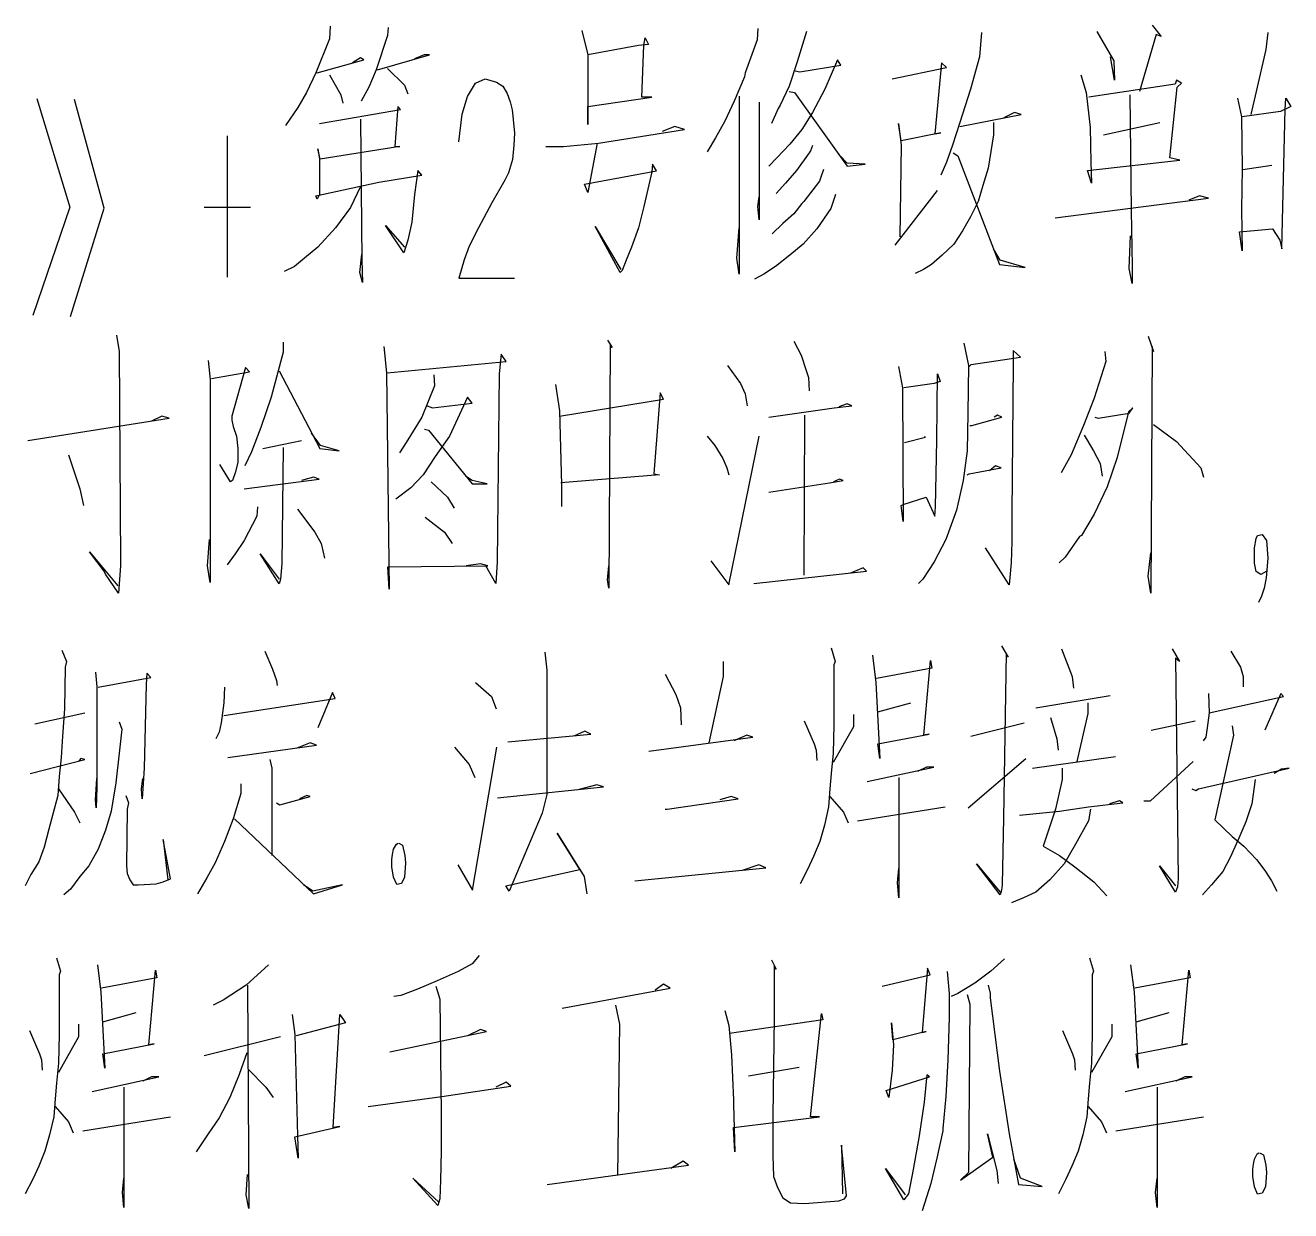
# Model space of a CAD drawing. Extents: x 0 to 8410, y 0 to 11890.
# Drawn here: x 6789.5 to 7034.5, y 10907 to 11136.6 of the extents above; entities that cross this region are included whole.
import ezdxf

# ---------------------------------------------------------------- set-up
doc = ezdxf.new("R2010")
doc.units = 0
doc.header["$MEASUREMENT"] = 0
doc.layers.add('6', color=7, linetype='Continuous')
doc.layers.add('8', color=7, linetype='Continuous')

# ---------------------------------------------------------------- blocks, each defined once
blk = doc.blocks.new('BLKENT759')
at = {"layer": '8', "color": 2, "linetype": 'Continuous'}
for p, q in [((6848.53, 11136.4), (6848.4, 11134)), ((6859.77, 11136.2), (6859.64, 11134.6)), ((6931.34, 11136), (6931.21, 11133.8)), ((7007.68, 11136.6), (7009.38, 11134.4)), ((6848.4, 11134), (6845.78, 11127.4)), ((6859.64, 11134.6), (6857.42, 11128)), ((6897.22, 11135.6), (6898.4, 11130.9)), ((6909.24, 11132.7), (6909.51, 11134.2)), ((6909.51, 11134.2), (6910.16, 11132.9)), ((6931.21, 11133.8), (6928.85, 11127.4)), ((6940.75, 11135.4), (6938.92, 11129.5)), ((6974.6, 11135.2), (6974.21, 11130.5)), ((6996.96, 11135.4), (7000.22, 11129.7)), ((7008.46, 11134.8), (7005.19, 11123.8)), ((7009.38, 11134.4), (7008.46, 11134.8)), ((7030.03, 11135.2), (7029.64, 11131.9)), ((6908.2, 11132.7), (6898.4, 11130.9)), ((6910.16, 11132.9), (6908.2, 11132.7)), ((6908.85, 11122.7), (6909.24, 11132.7)), ((7029.64, 11131.9), (7027.81, 11123.8)), ((6846.04, 11127.4), (6855.06, 11129.9)), ((6854.41, 11130.3), (6852.84, 11129.3)), ((6855.06, 11129.9), (6854.41, 11130.3)), ((6857.68, 11128), (6867.74, 11130.9)), ((6866.7, 11130.9), (6864.87, 11130.1)), ((6867.74, 11130.9), (6866.7, 11130.9)), ((6898.4, 11130.9), (6898.4, 11117.4)), ((6938.92, 11129.5), (6937.35, 11124.8)), ((6939.44, 11127.6), (6947.41, 11128.9)), ((6946.76, 11129.9), (6944.28, 11124.2)), ((6947.41, 11128.9), (6946.76, 11129.9)), ((6966.89, 11129.3), (6965.58, 11115.6)), ((6967.81, 11128.4), (6966.89, 11129.3)), ((6974.21, 11130.5), (6972.51, 11124.2)), ((7000.36, 11126), (6999.57, 11130.5)), ((7000.22, 11129.7), (7000.36, 11126)), ((6845.78, 11127.4), (6843.95, 11123.6)), ((6848.4, 11127), (6850.62, 11123.1)), ((6857.42, 11128), (6855.98, 11124.6)), ((6859.64, 11128.2), (6862.91, 11125)), ((6876.63, 11125.4), (6878.53, 11126.2)), ((6878.53, 11126.2), (6880.75, 11125.6)), ((6928.72, 11126.6), (6926.76, 11121.9)), ((6928.85, 11127.4), (6928.72, 11126.6)), ((6938.53, 11127.8), (6939.44, 11127.6)), ((6957.35, 11126.2), (6967.81, 11128.4)), ((6993.82, 11127), (6994.87, 11123.6)), ((6855.98, 11124.6), (6854.54, 11121.9)), ((6862.91, 11125), (6863.56, 11123.3)), ((6875.13, 11122.8), (6876.63, 11125.4)), ((6880.75, 11125.6), (6881.92, 11124.8)), ((6881.92, 11124.8), (6882.77, 11123.4)), ((6937.35, 11124.8), (6935.65, 11121.1)), ((6937.35, 11123.8), (6938.39, 11123.6)), ((6944.28, 11124.2), (6941.92, 11119.7)), ((6972.51, 11124.2), (6970.42, 11117.8)), ((7012.12, 11125.2), (6995.39, 11122.7)), ((7011.07, 11110.9), (7012.51, 11124.6)), ((7012.38, 11126), (7012.12, 11125.2)), ((7013.3, 11125.4), (7012.38, 11126)), ((7012.51, 11124.6), (7013.3, 11125.4)), ((7027.81, 11123.8), (7026.76, 11119.3)), ((6791.73, 11122.4), (6798.13, 11101.4)), ((6804.8, 11101.2), (6799.05, 11122.2)), ((6843.95, 11123.6), (6842.25, 11120.7)), ((6850.62, 11123.1), (6851.01, 11121.5)), ((6874.08, 11119.4), (6875.13, 11122.8)), ((6882.77, 11123.4), (6883.36, 11121.8)), ((6883.36, 11121.8), (6883.75, 11120.2)), ((6898.4, 11120.9), (6910.81, 11122.7)), ((6910.81, 11122.7), (6908.85, 11122.7)), ((6926.76, 11121.9), (6924.93, 11118)), ((6927.68, 11122.9), (6927.68, 11088.4)), ((6931.6, 11121.7), (6931.6, 11098.9)), ((6938.39, 11123.6), (6948.59, 11109.3)), ((6994.87, 11123.6), (6995.65, 11116.8)), ((7003.36, 11123.1), (7003.62, 11100.7)), ((7024.15, 11122.5), (7024.93, 11118.9)), ((7033.43, 11120.3), (7033.56, 11122.5)), ((7033.56, 11122.5), (7034.47, 11120.9)), ((6842.25, 11120.7), (6839.9, 11117.2)), ((6846.43, 11117.6), (6862.12, 11120.3)), ((6861.6, 11120.9), (6861.07, 11113.1)), ((6862.12, 11120.3), (6861.6, 11120.9)), ((6873.43, 11114), (6874.08, 11119.4)), ((6883.75, 11120.2), (6884.21, 11115.8)), ((6898.4, 11117.4), (6898.4, 11120.9)), ((6935.26, 11120.5), (6933.95, 11117.6)), ((6935.65, 11121.1), (6935.26, 11120.5)), ((6941.92, 11119.7), (6939.83, 11116.4)), ((6970.42, 11117), (6982.32, 11119.3)), ((6981.01, 11119.7), (6978.92, 11118.7)), ((6982.32, 11119.3), (6981.01, 11119.7)), ((7024.93, 11118.9), (7025.06, 11108.9)), ((7032.51, 11119.9), (7025.06, 11118.9)), ((7034.47, 11120.9), (7032.51, 11119.9)), ((7033.03, 11104.2), (7033.43, 11120.3)), ((6854.41, 11118.4), (6854.67, 11091.1)), ((6900.49, 11113.8), (6917.09, 11116.4)), ((6915.26, 11117), (6912.77, 11116)), ((6917.09, 11116.4), (6915.26, 11117)), ((6924.93, 11118), (6923.1, 11114.8)), ((6939.83, 11116.4), (6937.48, 11113.6)), ((6959.05, 11114.2), (6958.53, 11117.6)), ((6958.53, 11117.6), (6959.05, 11113.4)), ((6970.42, 11117.8), (6968.98, 11113.4)), ((6976.96, 11117.8), (6976.96, 11115.4)), ((6995.65, 11116.8), (6995.78, 11110.1)), ((6998.26, 11115.4), (7009.11, 11117.8)), ((6828.59, 11115.2), (6828.59, 11087.8)), ((6884.21, 11115.8), (6884.08, 11113.4)), ((6923.1, 11114.8), (6921.53, 11112.1)), ((6966.76, 11115.8), (6959.05, 11114.2)), ((6965.58, 11115.6), (6966.76, 11115.8)), ((6976.96, 11115.4), (6975.91, 11108.9)), ((6846.56, 11110.7), (6846.17, 11112.7)), ((6846.17, 11112.7), (6846.43, 11110.7)), ((6861.99, 11113.1), (6846.56, 11110.7)), ((6861.07, 11113.1), (6861.99, 11113.1)), ((6884.08, 11113.4), (6883.82, 11110.6)), ((6890.29, 11113.1), (6893.69, 11113.1)), ((6893.69, 11113.1), (6900.49, 11113.8)), ((6900.23, 11113.8), (6898.4, 11104.2)), ((6937.48, 11113.6), (6935, 11110.9)), ((6941.27, 11111.9), (6938.79, 11108.5)), ((6941.53, 11112.3), (6941.27, 11111.9)), ((6941.92, 11113.3), (6941.53, 11112.3)), ((6959.05, 11113.4), (6958.79, 11095.6)), ((6968.98, 11113.4), (6967.81, 11110.1)), ((6969.11, 11111.9), (6970.03, 11111.3)), ((6846.43, 11110.7), (6846.43, 11103.8)), ((6883.82, 11110.6), (6883.04, 11108)), ((6910.94, 11109.7), (6910.81, 11108.2)), ((6911.73, 11108.4), (6910.94, 11109.7)), ((6935, 11110.9), (6933.43, 11109.3)), ((6948.59, 11109.9), (6947.28, 11111.3)), ((6952.12, 11109.7), (6948.59, 11109.9)), ((6948.59, 11109.3), (6952.12, 11109.7)), ((6967.81, 11110.1), (6966.76, 11107.6)), ((6970.03, 11111.3), (6978.13, 11090.3)), ((6995.13, 11108.5), (7013.04, 11110.5)), ((6995.78, 11110.1), (6995.91, 11106)), ((7013.04, 11110.5), (7011.07, 11110.9)), ((7025.19, 11108.7), (7030.81, 11109.5)), ((6857.94, 11106.2), (6866.3, 11107.6)), ((6865.52, 11108.5), (6864.87, 11103.8)), ((6866.3, 11107.6), (6865.52, 11108.5)), ((6882.32, 11106.6), (6879.83, 11102.2)), ((6883.04, 11108), (6882.32, 11106.6)), ((6897.74, 11105.8), (6911.73, 11108.4)), ((6910.81, 11108.2), (6909.24, 11101.5)), ((6938.79, 11108.5), (6936.7, 11106)), ((6943.49, 11107.2), (6943.23, 11106.4)), ((6944.02, 11108.7), (6943.49, 11107.2)), ((6975.91, 11108.9), (6974.87, 11105.6)), ((6995.91, 11106), (6995.13, 11108.5)), ((7025.06, 11108.9), (7024.93, 11100.9)), ((6845.78, 11103.6), (6857.94, 11106.2)), ((6854.41, 11105.4), (6852.45, 11101.3)), ((6898.4, 11104.2), (6897.74, 11105.8)), ((6936.7, 11106), (6934.87, 11104)), ((6943.23, 11106.4), (6940.23, 11102.5)), ((6957.87, 11094), (6966.11, 11104.6)), ((6974.87, 11105.6), (6973.95, 11102.5)), ((7032.77, 11093.3), (7033.03, 11104.2)), ((6846.04, 11102.9), (6845.78, 11103.6)), ((6846.43, 11103.8), (6846.04, 11102.9)), ((6864.87, 11103.8), (6864.34, 11098.5)), ((6879.83, 11102.2), (6877.22, 11097.4)), ((6931.34, 11101.5), (6931.6, 11103.4)), ((6939.83, 11102.1), (6938.26, 11100.1)), ((6940.23, 11102.5), (6939.83, 11102.1)), ((6946.37, 11103.8), (6945.45, 11101.1)), ((6973.95, 11102.5), (6972.51, 11099.5)), ((6988.85, 11099.3), (7018.53, 11103.1)), ((7016.83, 11103.6), (7014.73, 11102.7)), ((7018.53, 11103.1), (7016.83, 11103.6)), ((6798.13, 11101.4), (6790.94, 11080.4)), ((6798.26, 11080.2), (6804.8, 11101.2)), ((6824.15, 11101.4), (6833.1, 11101.4)), ((6852.45, 11101.3), (6849.57, 11097.4)), ((6909.24, 11101.5), (6908.2, 11097.4)), ((6931.6, 11098.9), (6931.34, 11101.5)), ((6938.26, 11100.1), (6936.17, 11098.2)), ((6945.45, 11101.1), (6942.71, 11097.2)), ((6972.51, 11099.5), (6970.94, 11096.8)), ((7003.62, 11100.7), (7003.75, 11089.9)), ((7024.93, 11100.9), (7025.06, 11092.9)), ((6849.57, 11097.4), (6846.17, 11093.6)), ((6862.77, 11092.5), (6859.24, 11097.8)), ((6859.24, 11097.8), (6862.91, 11093.6)), ((6864.34, 11098.5), (6863.56, 11095)), ((6877.22, 11097.4), (6875.45, 11093.8)), ((6904.67, 11088.7), (6899.83, 11097.6)), ((6899.83, 11097.6), (6904.8, 11089.3)), ((6908.2, 11097.4), (6906.89, 11093.6)), ((6927.28, 11091.5), (6927.68, 11097.4)), ((6936.17, 11098.2), (6934.08, 11096.2)), ((6942.71, 11097.2), (6940.09, 11094.2)), ((6970.94, 11096.8), (6969.24, 11094.2)), ((7024.54, 11096.6), (7030.94, 11097.2)), ((7030.94, 11097.2), (7032.38, 11095)), ((6863.56, 11095), (6862.77, 11092.5)), ((7003.23, 11089.5), (7003.49, 11095.8)), ((7025.06, 11092.9), (7024.54, 11096.6)), ((7032.38, 11095), (7032.77, 11093.3)), ((6846.17, 11093.6), (6843.56, 11091.5)), ((6854.28, 11088.7), (6854.67, 11092.3)), ((6875.45, 11093.8), (6874.47, 11091.2)), ((6906.89, 11093.6), (6905.85, 11091.1)), ((6937.48, 11092.1), (6934.74, 11089.9)), ((6940.09, 11094.2), (6937.48, 11092.1)), ((6967.02, 11092.1), (6964.93, 11090.3)), ((6969.24, 11094.2), (6967.02, 11092.1)), ((6978.26, 11091.1), (6976.96, 11093.3)), ((6841.6, 11089.9), (6839.64, 11088.9)), ((6843.56, 11091.5), (6841.6, 11089.9)), ((6854.67, 11091.1), (6854.8, 11086.8)), ((6874.47, 11091.2), (6873.43, 11087.6)), ((6905.85, 11091.1), (6905.06, 11089.1)), ((6927.68, 11088.4), (6927.28, 11091.5)), ((6934.74, 11089.9), (6932.51, 11088.4)), ((6964.93, 11090.3), (6963.36, 11089.3)), ((6978.13, 11090.3), (6983.1, 11089.7)), ((6983.1, 11089.7), (6978.26, 11091.1)), ((7003.75, 11086.6), (7003.23, 11089.5)), ((7003.75, 11089.9), (7003.75, 11086.6)), ((6854.8, 11086.8), (6854.28, 11088.7)), ((6873.43, 11087.6), (6884.21, 11087.6)), ((6905.06, 11089.1), (6904.67, 11088.7)), ((6932.51, 11088.4), (6930.68, 11087.4)), ((6963.36, 11089.3), (6961.79, 11088.5)), ((6807.15, 11076.6), (6807.68, 11073.4)), ((6839.44, 11075.2), (6839.44, 11073.3)), ((6902.19, 11075.6), (6903.1, 11074.2)), ((6902.71, 11074.8), (6902.45, 11027.6)), ((6903.1, 11074.2), (6902.71, 11074.8)), ((6938.26, 11075.4), (6939.7, 11072.7)), ((6971.2, 11075), (6972.12, 11070.7)), ((7006.89, 11076.4), (7007.94, 11073.4)), ((6807.68, 11073.4), (6807.94, 11032.7)), ((6839.44, 11073.3), (6837.09, 11064.6)), ((6858.92, 11074.4), (6859.44, 11069.3)), ((6881.66, 11072.9), (6881.27, 11069.1)), ((6882.58, 11071.5), (6881.66, 11072.9)), ((6939.7, 11072.7), (6940.62, 11069.9)), ((6972.64, 11070.9), (6982.19, 11072.3)), ((6982.19, 11072.3), (6980.75, 11073.6)), ((6980.75, 11073.6), (6980.75, 11071.1)), ((6998.52, 11073.4), (6998.66, 11071.5)), ((7007.68, 11074.4), (7007.41, 11026.6)), ((7007.94, 11073.4), (7007.68, 11074.4)), ((6824.93, 11071.7), (6825.32, 11068)), ((6832.12, 11070.3), (6829.51, 11060.9)), ((6832.9, 11069.5), (6832.12, 11070.3)), ((6859.57, 11069.3), (6882.58, 11071.5)), ((6925.45, 11070.7), (6927.94, 11067.2)), ((6940.62, 11069.9), (6941.14, 11068.4)), ((6958.52, 11070.5), (6959.31, 11066.4)), ((6972.12, 11070.7), (6971.99, 11061.5)), ((6972.25, 11070.5), (6972.64, 11070.9)), ((6980.75, 11071.1), (6980.49, 11041.9)), ((6998.66, 11071.5), (6996.43, 11064.4)), ((6825.32, 11068), (6825.32, 11028.7)), ((6825.58, 11068.2), (6832.9, 11069.5)), ((6838.66, 11069.7), (6846.5, 11054.6)), ((6859.44, 11069.3), (6859.96, 11027.4)), ((6868.59, 11068.9), (6868.72, 11066.8)), ((6881.27, 11069.1), (6880.88, 11032.7)), ((6941.14, 11068.4), (6941.27, 11065.8)), ((6966.63, 11067.6), (6965.45, 11067.2)), ((6965.98, 11056.2), (6966.11, 11069.1)), ((6966.11, 11069.1), (6966.63, 11067.6)), ((6868.72, 11066.8), (6866.24, 11060.7)), ((6892.12, 11067), (6892.9, 11061.9)), ((6912.38, 11065.4), (6911.2, 11049.7)), ((6913.04, 11064.2), (6912.38, 11065.4)), ((6927.94, 11067.2), (6928.85, 11065.2)), ((6928.85, 11065.2), (6929.24, 11062.9)), ((6959.31, 11066.4), (6959.44, 11040.5)), ((6965.45, 11067.2), (6959.57, 11066.4)), ((6837.09, 11064.6), (6835.13, 11058.7)), ((6867.28, 11062.9), (6868.33, 11062.5)), ((6868.33, 11062.5), (6876.04, 11063.4)), ((6875.13, 11064.6), (6871.6, 11057)), ((6876.04, 11063.4), (6875.13, 11064.6)), ((6892.9, 11060.9), (6913.04, 11064.2)), ((6933.43, 11060.7), (6946.11, 11062.5)), ((6946.11, 11062.5), (6949.51, 11062.9)), ((6948.59, 11063.3), (6947.02, 11062.7)), ((6949.51, 11062.9), (6948.59, 11063.3)), ((6996.43, 11064.4), (6994.34, 11059.1)), ((7003.88, 11062.5), (7003.1, 11061.7)), ((7003.23, 11061.5), (7003.88, 11062.5)), ((6790.03, 11056.2), (6817.35, 11060.5)), ((6815.91, 11060.9), (6813.95, 11059.9)), ((6817.35, 11060.5), (6815.91, 11060.9)), ((6829.51, 11060.9), (6829.51, 11060.1)), ((6829.51, 11060.1), (6829.77, 11058.9)), ((6866.24, 11060.7), (6863.23, 11055.8)), ((6892.9, 11061.9), (6893.3, 11047.6)), ((6940.36, 11061.1), (6940.22, 11030.1)), ((6971.99, 11061.5), (6971.86, 11054.2)), ((6972.77, 11059.1), (6978.52, 11060.7)), ((6977.74, 11061.1), (6977.09, 11060.7)), ((6978.52, 11060.7), (6977.74, 11061.1)), ((6996.56, 11060.7), (6997.22, 11060.5)), ((6997.22, 11060.5), (7003.23, 11061.5)), ((7003.1, 11061.7), (7000.88, 11052.9)), ((6829.77, 11058.9), (6830.42, 11057)), ((6835.13, 11058.7), (6833.3, 11054)), ((6846.63, 11055.2), (6844.93, 11057.6)), ((6866.76, 11058.4), (6867.55, 11058.2)), ((6867.55, 11058.2), (6876.04, 11047.8)), ((6972.38, 11059.1), (6972.77, 11059.1)), ((6994.34, 11059.1), (6991.99, 11053.4)), ((7007.94, 11059.3), (7012.38, 11056)), ((6830.42, 11057), (6830.68, 11054.6)), ((6835.52, 11054.6), (6842.97, 11056.2)), ((6850.29, 11054.2), (6846.63, 11055.2)), ((6863.23, 11055.8), (6861.92, 11053.8)), ((6871.6, 11057), (6868.85, 11053.1)), ((6921.53, 11057), (6922.97, 11055.2)), ((6922.97, 11055.2), (6924.54, 11052.7)), ((6925.71, 11028.2), (6931.6, 11057)), ((6959.7, 11055.8), (6963.75, 11056.8)), ((6963.75, 11056.8), (6963.49, 11056.8)), ((6965.71, 11043.3), (6965.98, 11056.2)), ((6994.47, 11057.2), (6996.3, 11054.2)), ((7012.38, 11056), (7017.09, 11050.9)), ((6797.87, 11053.4), (6800.09, 11046.8)), ((6830.68, 11054.6), (6830.68, 11051.9)), ((6833.3, 11054), (6831.99, 11051.3)), ((6839.44, 11054.8), (6839.18, 11032.3)), ((6846.5, 11054.6), (6850.29, 11054.2)), ((6868.85, 11053.1), (6866.5, 11049.5)), ((6924.54, 11052.7), (6925.32, 11050.9)), ((6971.86, 11054.2), (6971.07, 11048.4)), ((6991.99, 11053.4), (6990.03, 11049.9)), ((6996.3, 11054.2), (6997.61, 11051.7)), ((7000.88, 11052.9), (6998.92, 11047.2)), ((6829.24, 11048.2), (6827.15, 11051.5)), ((6830.68, 11051.9), (6830.16, 11049.9)), ((6925.32, 11050.9), (6925.71, 11049.5)), ((6972.25, 11049.7), (6978.39, 11050.9)), ((6977.35, 11051.3), (6976.17, 11050.3)), ((6978.39, 11050.9), (6977.35, 11051.3)), ((6997.61, 11051.7), (6998, 11049.3)), ((7017.09, 11050.9), (7017.61, 11049.1)), ((6829.64, 11048.4), (6829.24, 11048.2)), ((6830.16, 11049.9), (6829.64, 11048.4)), ((6831.86, 11046.8), (6846.37, 11048.7)), ((6845.32, 11049.1), (6842.97, 11048.4)), ((6846.37, 11048.7), (6845.32, 11049.1)), ((6866.5, 11049.5), (6864.15, 11047)), ((6868.07, 11048.2), (6871.21, 11045.2)), ((6876.04, 11048.4), (6874.73, 11049.3)), ((6878.92, 11047.8), (6876.04, 11048.4)), ((6876.04, 11047.8), (6878.92, 11047.8)), ((6912.25, 11049.5), (6893.17, 11048)), ((6911.2, 11049.7), (6912.25, 11049.5)), ((6933.43, 11046.2), (6945.19, 11048)), ((6945.19, 11048), (6947.81, 11048.4)), ((6947.15, 11048.7), (6945.98, 11048.2)), ((6947.81, 11048.4), (6947.15, 11048.7)), ((6971.07, 11048.4), (6969.77, 11042.7)), ((6971.86, 11049.5), (6972.25, 11049.7)), ((6800.09, 11046.8), (6800.75, 11043.6)), ((6864.15, 11047), (6861.27, 11044.8)), ((6893.3, 11047.6), (6893.3, 11043.4)), ((6998.92, 11047.2), (6996.43, 11041.9)), ((6834.47, 11043.3), (6834.34, 11041.5)), ((6842.19, 11042.9), (6845.58, 11038.4)), ((6871.21, 11045.2), (6872.51, 11043.1)), ((6959.05, 11043.6), (6959.44, 11043.8)), ((6959.44, 11040.5), (6959.05, 11043.6)), ((6959.44, 11043.8), (6963.88, 11045.2)), ((6963.88, 11045.2), (6965.58, 11041.5)), ((6965.58, 11041.5), (6965.71, 11043.3)), ((6834.34, 11041.5), (6831.86, 11036.8)), ((6866.89, 11041.3), (6870.68, 11038.4)), ((6969.77, 11042.7), (6967.68, 11037)), ((6980.49, 11041.9), (6980.49, 11036.6)), ((6996.43, 11041.9), (6993.95, 11037.8)), ((6845.58, 11038.4), (6846.76, 11036.2)), ((6870.68, 11038.4), (6872.12, 11036.2)), ((7028.07, 11037.8), (7028.98, 11038)), ((7028.98, 11038), (7029.77, 11036.8)), ((6824.8, 11031.9), (6825.19, 11037)), ((6831.86, 11036.8), (6830.16, 11034.2)), ((6846.76, 11036.2), (6847.41, 11033.4)), ((6967.68, 11037), (6965.45, 11032.7)), ((6980.49, 11036.6), (6980.36, 11032.5)), ((6993.56, 11037.6), (6990.81, 11033.6)), ((6993.95, 11037.8), (6993.56, 11037.6)), ((7027.48, 11035.4), (7027.81, 11037.2)), ((7027.81, 11037.2), (7028.07, 11037.8)), ((7029.77, 11036.8), (7030.03, 11033.4)), ((6804.8, 11030.9), (6801.92, 11034.6)), ((6801.92, 11034.6), (6807.42, 11028)), ((6830.16, 11034.2), (6828.59, 11032.1)), ((6838.66, 11028.4), (6835, 11034.2)), ((6835, 11034.2), (6838.66, 11029.3)), ((6979.96, 11028.2), (6975.39, 11035.4)), ((6990.81, 11033.6), (6989.64, 11032.5)), ((7006.89, 11029.9), (7007.41, 11034.4)), ((7027.48, 11032.4), (7027.48, 11035.4)), ((7030.03, 11033.4), (7029.7, 11029.6)), ((6805.06, 11030.3), (6804.8, 11030.9)), ((6807.94, 11031.9), (6807.55, 11026.6)), ((6807.94, 11032.7), (6807.94, 11031.9)), ((6825.32, 11028.7), (6824.8, 11031.9)), ((6839.18, 11032.3), (6838.92, 11029.3)), ((6859.7, 11031.7), (6879.05, 11031.9)), ((6859.96, 11027.4), (6859.7, 11031.7)), ((6877.61, 11032.3), (6874.87, 11031.9)), ((6879.05, 11031.9), (6877.61, 11032.3)), ((6880.62, 11028.5), (6878.66, 11031.9)), ((6880.88, 11032.7), (6880.62, 11028.5)), ((6902.19, 11029.1), (6902.45, 11031.9)), ((6922.19, 11032.9), (6925.71, 11028.2)), ((6930.55, 11028.5), (6952.38, 11030.9)), ((6951.73, 11031.5), (6949.24, 11030.5)), ((6952.38, 11030.9), (6951.73, 11031.5)), ((6965.45, 11032.7), (6963.23, 11029.3)), ((6980.36, 11032.5), (6979.96, 11028.2)), ((7027.81, 11030.8), (7027.48, 11032.4)), ((7028.72, 11030.2), (7027.81, 11030.8)), ((7029.7, 11030.8), (7028.72, 11030.2)), ((6807.55, 11026.6), (6805.06, 11030.3)), ((6838.92, 11029.3), (6838.66, 11028.4)), ((6902.45, 11027.6), (6902.19, 11029.1)), ((6963.23, 11029.3), (6962.45, 11028.5)), ((7007.41, 11026.6), (7006.89, 11029.9)), ((7029.7, 11029.6), (7029.31, 11027.6)), ((7028.85, 11026), (7028.26, 11024.8)), ((7029.31, 11027.6), (7028.85, 11026)), ((6945.52, 11016), (6946.3, 11013.4)), ((6978.46, 11016.4), (6979.77, 11014.2)), ((6796.56, 11015.6), (6797.48, 11013.4)), ((6835.91, 11015.4), (6837.35, 11011.9)), ((6890.09, 11015.2), (6890.49, 11011.7)), ((6953.49, 11014.6), (6954.15, 11009.3)), ((6963.43, 10999.1), (6964.73, 11013.6)), ((6964.73, 11013.6), (6965, 11012.1)), ((6979.38, 11015), (6978.85, 10983.1)), ((6979.77, 11014.2), (6979.38, 11015)), ((6990.09, 11015.8), (6992.19, 11010.5)), ((7011.53, 11015.8), (7012.97, 11013.4)), ((7012.97, 11013.4), (7012.19, 11014)), ((7012.19, 11014), (7012.71, 10971.3)), ((7022.9, 11015.4), (7024.73, 11012.3)), ((6797.22, 11012.3), (6797.09, 11004.2)), ((6797.48, 11013.4), (6797.22, 11012.3)), ((6803.1, 11011.3), (6803.36, 11008.5)), ((6813.04, 11011.1), (6812.91, 11008.9)), ((6813.82, 11010.3), (6813.04, 11011.1)), ((6837.35, 11011.9), (6838.13, 11009.7)), ((6890.49, 11011.7), (6890.49, 10987.6)), ((6924.6, 11013.4), (6924.6, 11010.5)), ((6946.3, 11013.4), (6946.04, 11012.7)), ((6946.04, 11012.7), (6946.04, 11001.1)), ((6965, 11012.1), (6954.28, 11010.1)), ((7024.73, 11012.3), (7025.26, 11010.5)), ((6803.62, 11008.4), (6813.82, 11010.3)), ((6812.91, 11008.9), (6812.51, 10992.7)), ((6838.13, 11009.7), (6838.26, 11008.7)), ((6876.63, 11009.3), (6879.77, 11006.6)), ((6913.36, 11010.9), (6915.45, 11007)), ((6924.6, 11010.5), (6921.86, 10997.6)), ((6954.15, 11009.3), (6954.93, 10994.6)), ((6992.19, 11010.5), (6992.45, 11008.2)), ((7025.26, 11010.5), (7025.26, 11008.5)), ((6803.36, 11008.5), (6803.36, 10988.9)), ((6828.07, 11008.4), (6827.94, 11005.4)), ((6827.94, 11002.9), (6849.51, 11006.2)), ((6848.98, 11007.4), (6846.11, 11000.5)), ((6849.51, 11006.2), (6848.98, 11007.4)), ((6879.77, 11006.6), (6880.68, 11004.2)), ((6915.45, 11007), (6916.37, 11004.4)), ((6985.13, 11004.4), (6999.51, 11006.8)), ((7018.59, 11007.2), (7018.72, 11003.4)), ((7018.72, 11003.4), (7033.1, 11006.6)), ((7032.58, 11007.2), (7029.44, 11000.1)), ((7033.1, 11006.6), (7032.58, 11007.2)), ((6797.09, 11004.2), (6796.7, 10998.9)), ((6827.94, 11005.4), (6827.68, 11003.4)), ((6916.37, 11004.4), (6916.5, 11001.1)), ((6954.54, 11003.6), (6960.94, 11005.4)), ((6995.19, 11005.4), (6995.19, 11003.3)), ((6791.34, 11001.3), (6801.01, 11003.4)), ((6807.68, 11001.7), (6808.2, 11000.3)), ((6827.41, 11001.5), (6827.02, 10999.7)), ((6827.68, 11003.4), (6827.41, 11001.5)), ((6940.29, 11001.9), (6942.25, 10997.4)), ((6949.83, 11003.1), (6949.83, 11000.7)), ((6972.58, 10998.9), (6982.9, 11001.5)), ((6988, 11002.5), (6989.18, 10998.4)), ((6995.19, 11003.3), (6993.1, 10994)), ((7007.48, 11000.1), (7015.98, 11001.9)), ((7018.72, 11003.4), (7018.33, 11000.5)), ((6796.7, 10998.9), (6796.43, 10994.8)), ((6808.2, 11000.3), (6807.68, 10995.6)), ((6827.02, 10999.7), (6826.37, 10998.4)), ((6882.9, 10997.8), (6898.98, 10999.3)), ((6897.81, 10999.9), (6895.72, 10998.9)), ((6898.98, 10999.3), (6897.81, 10999.9)), ((6929.18, 10999.1), (6926.7, 10998)), ((6930.36, 10998.7), (6929.18, 10999.1)), ((6946.04, 11001.1), (6945.91, 10995.6)), ((6949.83, 11000.7), (6945.91, 10993.8)), ((6954.54, 10997.4), (6964.47, 10999.3)), ((6964.47, 10999.3), (6963.43, 10999.1)), ((7018.33, 11000.5), (7018.07, 10998.7)), ((7023.43, 10999.1), (7019.77, 10982.7)), ((7023.17, 11000.9), (7023.43, 10999.1)), ((6828.72, 10994.8), (6845.85, 10997.2)), ((6844.67, 10997.6), (6842.06, 10996.6)), ((6845.85, 10997.2), (6844.67, 10997.6)), ((6872.58, 10996.8), (6875.45, 10993.4)), ((6876.11, 10969.1), (6880.81, 10996.8)), ((6910.22, 10996), (6930.36, 10998.7)), ((6942.25, 10997.4), (6942.64, 10996.2)), ((6954.93, 10994.6), (6954.54, 10997.4)), ((6989.18, 10998.4), (6989.44, 10996.2)), ((7018.07, 10998.7), (7017.54, 10998)), ((6790.42, 10991.7), (6801.01, 10994.4)), ((6796.43, 10994.8), (6796.04, 10991.1)), ((6800.23, 10994.6), (6799.83, 10994)), ((6801.01, 10994.4), (6800.23, 10994.6)), ((6807.68, 10995.6), (6807.02, 10989.9)), ((6836.83, 10994.4), (6837.22, 10992.7)), ((6942.64, 10996.2), (6942.77, 10994.2)), ((6945.91, 10995.6), (6945.52, 10991.7)), ((6972.05, 10985), (6983.17, 10994.6)), ((6984.47, 10992.7), (7000.55, 10995)), ((7007.35, 10986.4), (7015.58, 10994)), ((6812.51, 10992.7), (6812.12, 10986.8)), ((6837.22, 10992.7), (6837.22, 10975.8)), ((6875.45, 10993.4), (6876.5, 10990.9)), ((6945.52, 10991.7), (6945.26, 10988.7)), ((6952.45, 10990.1), (6965.39, 10992.9)), ((6963.95, 10992.9), (6962.25, 10992.1)), ((6965.39, 10992.9), (6963.95, 10992.9)), ((6990.22, 10992.7), (6990.22, 10990.5)), ((7016.63, 10988.7), (7034.15, 10992.7)), ((7032.71, 10992.5), (7031.27, 10991.7)), ((7034.15, 10992.7), (7032.71, 10992.5)), ((6796.04, 10991.1), (6795.78, 10987.4)), ((6803.1, 10986.6), (6803.36, 10990.7)), ((6807.02, 10989.9), (6806.11, 10984.4)), ((6811.99, 10988.7), (6812.25, 10990.7)), ((6831.21, 10989.7), (6831.21, 10987.8)), ((6880.94, 10987), (6901.47, 10989.1)), ((6900.16, 10989.5), (6896.5, 10988.5)), ((6901.47, 10989.1), (6900.16, 10989.5)), ((6958.59, 10990.9), (6958.59, 10967.6)), ((6990.22, 10990.5), (6988.92, 10984.8)), ((7027.61, 10990.5), (7026.96, 10985.8)), ((6795.78, 10987.4), (6794.87, 10983.8)), ((6795.91, 10988.7), (6799.05, 10984.2)), ((6803.23, 10985), (6803.1, 10986.6)), ((6803.36, 10988.9), (6803.23, 10985)), ((6808.98, 10987.4), (6809.51, 10986)), ((6812.12, 10986.8), (6811.99, 10988.7)), ((6831.21, 10987.8), (6829.77, 10982.9)), ((6838.79, 10985.6), (6844.67, 10987.2)), ((6844.02, 10987.4), (6842.58, 10986.8)), ((6844.67, 10987.2), (6844.02, 10987.4)), ((6890.49, 10987.6), (6889.57, 10984)), ((6913.75, 10984.8), (6927.48, 10986.8)), ((6926.17, 10987.2), (6923.95, 10986.6)), ((6927.48, 10986.8), (6926.17, 10987.2)), ((6945.26, 10988.7), (6945, 10985.2)), ((6945.26, 10987.2), (6947.87, 10984.2)), ((7015.32, 10988.7), (7016.11, 10988.4)), ((7016.11, 10988.4), (7016.63, 10988.7)), ((6799.05, 10984.2), (6800.09, 10982.1)), ((6806.11, 10984.4), (6805.06, 10980.7)), ((6809.24, 10984.8), (6809.11, 10973.8)), ((6809.51, 10986), (6809.24, 10984.8)), ((6838.13, 10986), (6838.79, 10985.6)), ((6913.36, 10984.8), (6913.75, 10984.8)), ((6945, 10985.2), (6944.21, 10981.7)), ((6947.87, 10984.2), (6948.79, 10982.1)), ((6950.62, 10982.5), (6967.61, 10985.2)), ((6981.99, 10983.6), (6989.7, 10984.4)), ((6988.92, 10984.8), (6986.56, 10977.6)), ((6989.7, 10984.4), (6995.32, 10985.2)), ((6995.32, 10985.2), (7001.99, 10986)), ((6995.71, 10984.8), (6995.32, 10982.5)), ((7001.34, 10986.4), (6999.38, 10985.8)), ((7001.99, 10986), (7001.34, 10986.4)), ((7006.04, 10986.4), (7007.35, 10986.4)), ((7026.96, 10985.8), (7025.78, 10982.3)), ((6794.87, 10983.8), (6794.08, 10980.9)), ((6829.77, 10982.9), (6828.07, 10978.5)), ((6830.03, 10982.9), (6845.32, 10968.4)), ((6889.57, 10984), (6883.17, 10968.9)), ((6944.21, 10981.7), (6943.3, 10978.5)), ((6978.85, 10983.1), (6978.59, 10970.1)), ((6995.32, 10982.5), (6992.84, 10978)), ((7019.77, 10982.7), (7021.47, 10981.1)), ((7025.78, 10982.3), (7024.21, 10978.7)), ((6794.08, 10980.9), (6793.17, 10977.4)), ((6805.06, 10980.7), (6803.62, 10977)), ((6896.89, 10973.1), (6892.45, 10980.1)), ((6892.45, 10980.1), (6897.68, 10971.7)), ((7021.47, 10981.1), (7023.17, 10979.5)), ((7023.17, 10979.5), (7025.39, 10977.6)), ((6793.17, 10977.4), (6792.12, 10974.6)), ((6803.62, 10977), (6801.79, 10973.8)), ((6817.61, 10971.3), (6816.17, 10978.9)), ((6816.17, 10978.9), (6817.09, 10971.1)), ((6828.07, 10978.5), (6826.24, 10974.4)), ((6860.62, 10976), (6860.81, 10977)), ((6860.81, 10977), (6861.34, 10978)), ((6861.34, 10978), (6861.66, 10978.2)), ((6861.79, 10978.2), (6862.51, 10977.8)), ((6862.51, 10977.8), (6862.97, 10975.8)), ((6943.3, 10978.5), (6942.12, 10975.6)), ((6986.56, 10977.6), (6989.7, 10975.8)), ((6992.84, 10978), (6990.62, 10974.2)), ((7024.21, 10978.7), (7022.77, 10975.4)), ((7025.39, 10977.6), (7027.87, 10975)), ((6792.12, 10974.6), (6790.55, 10972.1)), ((6826.24, 10974.4), (6824.67, 10971.5)), ((6860.49, 10975), (6860.62, 10976)), ((6860.49, 10973.6), (6860.49, 10975)), ((6863.1, 10974.4), (6862.9, 10971.6)), ((6862.97, 10975.8), (6863.1, 10974.4)), ((6942.12, 10975.6), (6940.94, 10973.1)), ((6989.7, 10975.8), (6992.71, 10973.6)), ((7022.77, 10975.4), (7021.34, 10972.7)), ((7027.87, 10975), (7029.44, 10972.9)), ((6790.55, 10972.1), (6789.51, 10969.9)), ((6801.79, 10973.8), (6800.09, 10971.7)), ((6809.11, 10973.8), (6809.24, 10972.3)), ((6809.24, 10972.3), (6809.77, 10971.1)), ((6860.81, 10971.6), (6860.49, 10973.6)), ((6873.23, 10974), (6876.11, 10969.1)), ((6882.51, 10969.9), (6896.89, 10973.1)), ((6907.48, 10970.9), (6932.84, 10973.4)), ((6931.53, 10974), (6928.26, 10972.9)), ((6932.84, 10973.4), (6931.53, 10974)), ((6940.94, 10973.1), (6939.51, 10970.3)), ((6958.33, 10970.5), (6958.59, 10973.3)), ((6978.2, 10968.2), (6973.62, 10974.2)), ((6973.62, 10974.2), (6978.2, 10968.7)), ((6990.62, 10974.2), (6987.87, 10971.1)), ((6992.71, 10973.6), (6996.37, 10970.7)), ((7012.19, 10968.7), (7009.05, 10973.8)), ((7009.05, 10973.8), (7012.19, 10969.9)), ((7021.34, 10972.7), (7019.11, 10970.1)), ((7029.44, 10972.9), (7030.75, 10970.9)), ((6800.09, 10971.7), (6798.26, 10969.3)), ((6809.77, 10971.1), (6810.42, 10970.1)), ((6810.42, 10970.1), (6811.34, 10970.1)), ((6811.34, 10970.1), (6814.87, 10970.3)), ((6814.87, 10970.3), (6816.17, 10970.7)), ((6816.17, 10970.7), (6817.61, 10971.3)), ((6824.67, 10971.5), (6822.84, 10968.4)), ((6845.19, 10968.9), (6843.36, 10970.1)), ((6850.94, 10970.1), (6845.19, 10968.9)), ((6845.32, 10968.4), (6850.94, 10970.1)), ((6861.4, 10970.2), (6860.81, 10971.6)), ((6862.32, 10970.4), (6861.4, 10970.2)), ((6862.9, 10971.6), (6862.32, 10970.4)), ((6883.17, 10968.9), (6882.51, 10969.9)), ((6897.68, 10971.7), (6898.2, 10968.4)), ((6958.59, 10967.6), (6958.33, 10970.5)), ((6978.59, 10970.1), (6978.46, 10969.1)), ((6987.87, 10971.1), (6985.13, 10968.7)), ((6996.37, 10970.7), (6998.85, 10968)), ((7012.58, 10969.7), (7012.19, 10968.7)), ((7012.71, 10971.3), (7012.58, 10969.7)), ((7019.11, 10970.1), (7017.41, 10968.2)), ((7030.75, 10970.9), (7031.79, 10968.9)), ((6798.26, 10969.3), (6796.96, 10968.2)), ((6978.46, 10969.1), (6978.2, 10968.2)), ((6982.77, 10967.6), (6980.42, 10966.6)), ((6985.13, 10968.7), (6982.77, 10967.6)), ((6795.52, 10956), (6796.3, 10953.4)), ((6876.04, 10954.8), (6873.3, 10953.3)), ((6877.35, 10956.4), (6876.04, 10954.8)), ((6933.95, 10955.6), (6934.87, 10953.8)), ((6979.05, 10955.8), (6976.43, 10953.4)), ((6995.52, 10956), (6996.3, 10953.4)), ((6796.3, 10953.4), (6796.04, 10952.7)), ((6796.04, 10952.7), (6796.04, 10941.1)), ((6803.49, 10954.6), (6804.15, 10949.3)), ((6813.43, 10939.1), (6814.74, 10953.6)), ((6814.74, 10953.6), (6815, 10952.1)), ((6836.56, 10954.6), (6832.25, 10950.7)), ((6873.3, 10953.3), (6869.24, 10951.5)), ((6934.87, 10953.8), (6934.47, 10954.4)), ((6934.47, 10954.4), (6934.47, 10944.4)), ((6955.39, 10950.5), (6964.67, 10952.7)), ((6964.15, 10954), (6963.1, 10941.5)), ((6964.67, 10952.7), (6964.15, 10954)), ((6967.94, 10953.3), (6968.33, 10949.1)), ((6976.43, 10953.4), (6973.3, 10951.1)), ((6996.3, 10953.4), (6996.04, 10952.7)), ((6996.04, 10952.7), (6996.04, 10941.1)), ((7003.49, 10954.6), (7004.15, 10949.3)), ((7013.43, 10939.1), (7014.73, 10953.6)), ((7014.73, 10953.6), (7015, 10952.1)), ((6815, 10952.1), (6804.28, 10950.1)), ((6832.25, 10950.7), (6827.81, 10947.8)), ((6832.51, 10950.7), (6832.77, 10907.4)), ((6865.45, 10949.9), (6862.19, 10948.7)), ((6869.24, 10951.5), (6865.45, 10949.9)), ((6868.98, 10950.5), (6869.77, 10948)), ((6893.43, 10946.2), (6914.34, 10950.1)), ((6913.04, 10950.9), (6911.47, 10949.7)), ((6914.34, 10950.1), (6913.04, 10950.9)), ((6973.3, 10951.1), (6970.03, 10949.1)), ((6975.91, 10950.7), (6976.3, 10949.1)), ((7015, 10952.1), (7004.28, 10950.1)), ((6804.15, 10949.3), (6804.93, 10934.6)), ((6827.81, 10947.8), (6825.85, 10946.8)), ((6862.19, 10948.7), (6860.88, 10948.5)), ((6869.77, 10948), (6870.03, 10925.8)), ((6968.33, 10949.1), (6968.33, 10944.4)), ((6970.03, 10949.1), (6968.72, 10948.5)), ((6971.86, 10948.9), (6972.38, 10947)), ((6976.3, 10949.1), (6976.3, 10948.2)), ((6976.3, 10948.2), (6978.13, 10934)), ((7004.15, 10949.3), (7004.93, 10934.6)), ((6804.54, 10943.6), (6810.94, 10945.4)), ((6841.14, 10945), (6841.66, 10941.1)), ((6849.11, 10923.1), (6850.42, 10945)), ((6850.42, 10945), (6851.47, 10943.4)), ((6903.75, 10946.8), (6904.54, 10943.1)), ((6924.93, 10945.8), (6925.71, 10942.9)), ((6941.53, 10925.2), (6943.62, 10945.2)), ((6943.62, 10945.2), (6943.88, 10944)), ((6972.38, 10947), (6972.12, 10914.4)), ((7004.54, 10943.6), (7010.94, 10945.4)), ((6799.83, 10943.1), (6799.83, 10940.7)), ((6851.47, 10943.4), (6841.92, 10940.9)), ((6904.54, 10943.1), (6904.15, 10913.8)), ((6925.71, 10942.9), (6926.24, 10937.2)), ((6943.88, 10944), (6925.85, 10941.3)), ((6934.47, 10944.4), (6934.21, 10925.4)), ((6957.48, 10940.1), (6957.22, 10943.4)), ((6957.22, 10943.4), (6957.61, 10939.1)), ((6968.33, 10944.4), (6968.07, 10936.2)), ((6999.83, 10943.1), (6999.83, 10940.7)), ((6790.29, 10941.9), (6792.25, 10937.4)), ((6796.04, 10941.1), (6795.91, 10935.6)), ((6799.83, 10940.7), (6795.91, 10933.8)), ((6838.92, 10940.7), (6824.15, 10937)), ((6841.66, 10941.1), (6842.19, 10921.5)), ((6860.09, 10937.8), (6878.79, 10941.7)), ((6877.61, 10942.1), (6875.13, 10940.9)), ((6878.79, 10941.7), (6877.61, 10942.1)), ((6963.88, 10941.7), (6957.48, 10940.1)), ((6963.1, 10941.5), (6963.88, 10941.7)), ((6990.29, 10941.9), (6992.25, 10937.4)), ((6996.04, 10941.1), (6995.91, 10935.6)), ((6999.83, 10940.7), (6995.91, 10933.8)), ((6804.54, 10937.4), (6814.47, 10939.3)), ((6814.47, 10939.3), (6813.43, 10939.1)), ((6832.38, 10937.6), (6830.94, 10933.4)), ((6957.61, 10939.1), (6957.35, 10934.2)), ((7004.54, 10937.4), (7014.47, 10939.3)), ((7014.47, 10939.3), (7013.43, 10939.1)), ((6792.25, 10937.4), (6792.64, 10936.2)), ((6792.64, 10936.2), (6792.77, 10934.2)), ((6795.91, 10935.6), (6795.52, 10931.7)), ((6804.93, 10934.6), (6804.54, 10937.4)), ((6926.24, 10937.2), (6926.63, 10928.4)), ((6968.07, 10936.2), (6967.68, 10929.1)), ((6992.25, 10937.4), (6992.64, 10936.2)), ((6992.64, 10936.2), (6992.77, 10934.2)), ((6995.91, 10935.6), (6995.52, 10931.7)), ((7004.93, 10934.6), (7004.54, 10937.4)), ((6802.45, 10930.1), (6815.39, 10932.9)), ((6813.95, 10932.9), (6812.25, 10932.1)), ((6815.39, 10932.9), (6813.95, 10932.9)), ((6830.94, 10933.4), (6829.11, 10928.9)), ((6832.64, 10934.4), (6836.04, 10930.9)), ((6929.51, 10933.1), (6939.31, 10934.8)), ((6956.17, 10930.3), (6964.54, 10932.9)), ((6957.35, 10934.2), (6956.69, 10928.9)), ((6964.01, 10933.3), (6963.49, 10928)), ((6964.54, 10932.9), (6964.01, 10933.3)), ((6978.13, 10934), (6979.96, 10921.9)), ((7002.45, 10930.1), (7015.39, 10932.9)), ((7013.95, 10932.9), (7012.25, 10932.1)), ((7015.39, 10932.9), (7013.95, 10932.9)), ((6795.52, 10931.7), (6795.26, 10928.7)), ((6808.59, 10930.9), (6808.59, 10907.6)), ((6836.04, 10930.9), (6837.48, 10928.9)), ((6870.16, 10929.1), (6883.49, 10931.1)), ((6882.58, 10931.9), (6880.62, 10930.9)), ((6883.49, 10931.1), (6882.58, 10931.9)), ((6956.69, 10928.9), (6956.17, 10930.3)), ((6995.52, 10931.7), (6995.26, 10928.7)), ((7008.59, 10930.9), (7008.59, 10907.6)), ((6795.26, 10928.7), (6795, 10925.2)), ((6829.11, 10928.9), (6827.02, 10925)), ((6855.91, 10927.2), (6870.16, 10929.1)), ((6926.63, 10928.4), (6926.63, 10927.6)), ((6963.49, 10928), (6962.58, 10921.5)), ((6967.68, 10929.1), (6967.15, 10922.9)), ((6995.26, 10928.7), (6995, 10925.2)), ((6795.26, 10927.2), (6797.87, 10924.2)), ((6870.03, 10925.8), (6870.03, 10918.5)), ((6926.63, 10927.6), (6926.89, 10918.4)), ((6934.21, 10925.4), (6934.21, 10917.6)), ((6995.26, 10927.2), (6997.87, 10924.2)), ((6795, 10925.2), (6794.21, 10921.7)), ((6797.87, 10924.2), (6798.79, 10922.1)), ((6800.62, 10922.5), (6817.61, 10925.2)), ((6827.02, 10925), (6824.93, 10921.9)), ((6841.66, 10921.3), (6850.42, 10923.3)), ((6850.42, 10923.3), (6849.11, 10923.1)), ((6926.63, 10923.1), (6943.23, 10925.2)), ((6926.89, 10918.4), (6926.63, 10923.1)), ((6943.23, 10925.2), (6941.53, 10925.2)), ((6967.15, 10922.9), (6967.15, 10922.5)), ((6995, 10925.2), (6994.21, 10921.7)), ((6997.87, 10924.2), (6998.79, 10922.1)), ((7000.62, 10922.5), (7017.61, 10925.2)), ((6794.21, 10921.7), (6793.3, 10918.5)), ((6824.93, 10921.9), (6822.58, 10918.4)), ((6842.32, 10917.2), (6841.66, 10921.3)), ((6842.19, 10921.5), (6842.32, 10917.2)), ((6962.58, 10921.5), (6961.4, 10915)), ((6967.15, 10922.5), (6965.98, 10917.2)), ((6976.83, 10917.4), (6975.78, 10921.9)), ((6975.78, 10921.9), (6977.61, 10914.8)), ((6979.96, 10921.9), (6981.79, 10912.1)), ((6994.21, 10921.7), (6993.3, 10918.5)), ((6793.3, 10918.5), (6792.12, 10915.6)), ((6870.03, 10918.5), (6869.9, 10912.9)), ((6948.46, 10909.9), (6947.54, 10919.7)), ((6947.54, 10919.7), (6947.68, 10910.3)), ((6993.3, 10918.5), (6992.12, 10915.6)), ((7027.48, 10917), (7028, 10918)), ((7028, 10918), (7028.33, 10918.2)), ((7028.46, 10918.2), (7029.18, 10917.8)), ((6792.12, 10915.6), (6790.94, 10913.1)), ((6890.55, 10912.1), (6917.87, 10915.8)), ((6916.83, 10916.6), (6914.47, 10915.2)), ((6917.87, 10915.8), (6916.83, 10916.6)), ((6934.21, 10917.6), (6934.34, 10913.6)), ((6965.98, 10917.2), (6964.8, 10912.3)), ((6970.55, 10912.9), (6976.83, 10917.4)), ((6982.19, 10913.3), (6980.88, 10917)), ((6992.12, 10915.6), (6990.94, 10913.1)), ((7027.15, 10915), (7027.28, 10916)), ((7027.28, 10916), (7027.48, 10917)), ((7029.18, 10917.8), (7029.64, 10915.8)), ((7029.64, 10915.8), (7029.77, 10914.4)), ((6790.94, 10913.1), (6789.51, 10910.3)), ((6808.33, 10910.5), (6808.59, 10913.3)), ((6832.25, 10910.1), (6832.51, 10914)), ((6869.38, 10908), (6864.54, 10913.3)), ((6864.54, 10913.3), (6869.51, 10908.7)), ((6934.34, 10913.6), (6935.13, 10911.5)), ((6959.57, 10909.1), (6956.04, 10915.2)), ((6956.04, 10915.2), (6959.83, 10910.1)), ((6961.4, 10915), (6960.49, 10910.3)), ((6972.12, 10914.4), (6970.55, 10912.9)), ((6977.61, 10914.8), (6977.87, 10912.3)), ((6986.37, 10911.7), (6982.19, 10913.3)), ((6990.94, 10913.1), (6989.51, 10910.3)), ((7008.33, 10910.5), (7008.59, 10913.3)), ((7027.15, 10913.6), (7027.15, 10915)), ((7027.48, 10911.6), (7027.15, 10913.6)), ((7029.77, 10914.4), (7029.57, 10911.6)), ((6869.9, 10912.9), (6869.77, 10909.3)), ((6935.13, 10911.5), (6936.17, 10909.5)), ((6964.8, 10912.3), (6963.1, 10907)), ((6981.79, 10912.1), (6986.37, 10911.7)), ((7028.07, 10910.2), (7027.48, 10911.6)), ((7029.57, 10911.6), (7028.98, 10910.4)), ((6808.59, 10907.6), (6808.33, 10910.5)), ((6832.77, 10907.4), (6832.25, 10910.1)), ((6869.77, 10909.3), (6869.38, 10908)), ((6936.17, 10909.5), (6937.61, 10908.5)), ((6937.61, 10908.5), (6940.36, 10908.4)), ((6940.36, 10908.4), (6947.02, 10908.9)), ((6947.02, 10908.9), (6948.07, 10909.3)), ((6948.07, 10909.3), (6948.46, 10909.9)), ((6960.49, 10910.3), (6959.57, 10909.1)), ((7008.59, 10907.6), (7008.33, 10910.5)), ((7028.98, 10910.4), (7028.07, 10910.2))]:
    blk.add_line(p, q, dxfattribs=at)

msp = doc.modelspace()

# ---------------------------------------------------------------- block references
at = {"layer": '6'}
msp.add_blockref('BLKENT759', (0, 0), dxfattribs=at)

doc.saveas('drawing.dxf')
